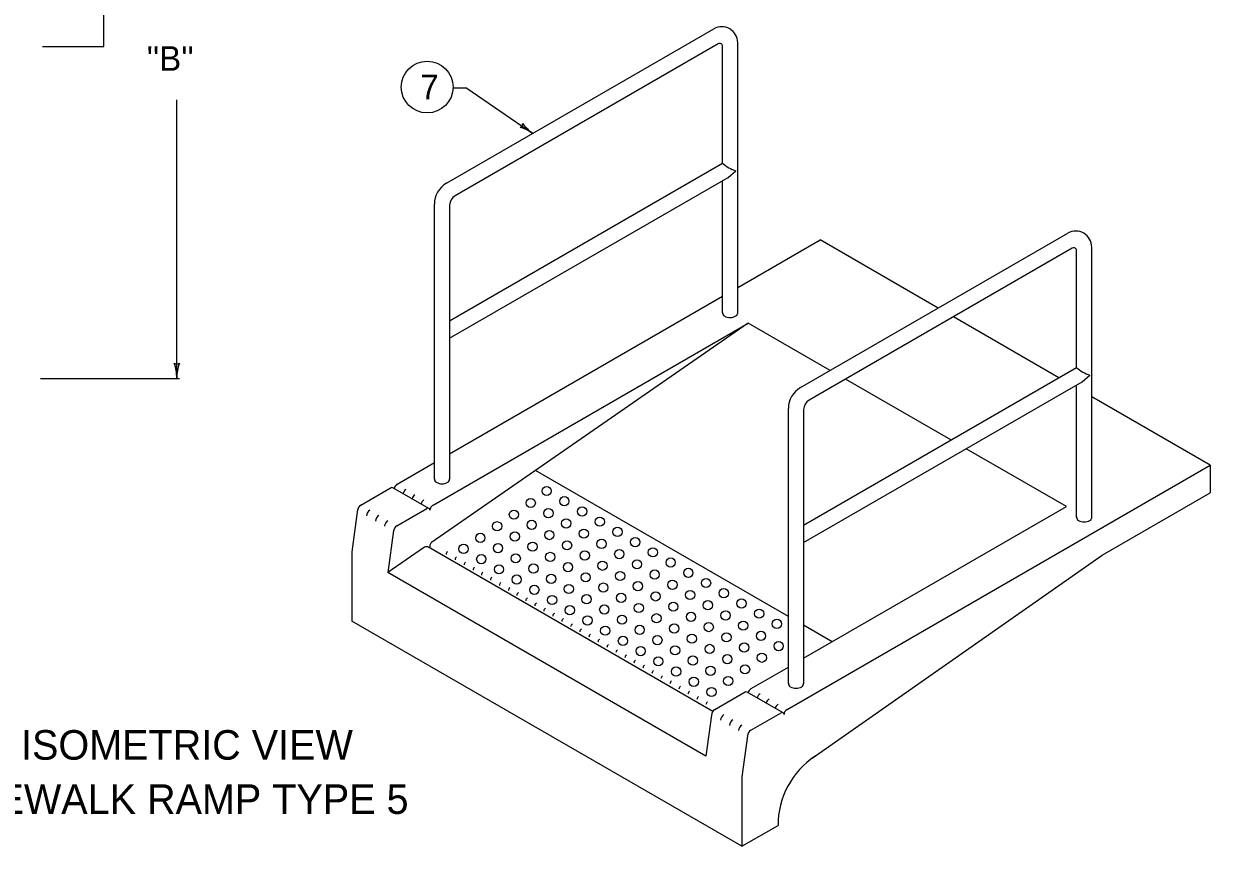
# Model space of a CAD drawing. Extents: x 999.6 to 1036.9, y 999.5 to 1022.8.
# Drawn here: x 1015.94 to 1025.57, y 1007.77 to 1014.44 of the extents above; entities that cross this region are included whole.
import ezdxf

# ---------------------------------------------------------------- set-up
doc = ezdxf.new("R2010")
doc.units = 0
doc.layers.add('Level 1', color=7, linetype='Continuous')
doc.layers.add('Level 2', color=7, linetype='Continuous')

msp = doc.modelspace()

# ---------------------------------------------------------------- linework, layer by layer
at = {"layer": 'Level 1'}
for p, q in [((1016.5898, 1014.2593), (1016.5898, 1014.9317)), ((1019.3707, 1013.1494), (1021.5404, 1014.4018)), ((1021.7351, 1012.0984), (1021.7351, 1014.2893)), ((1016.0934, 1014.2593), (1016.5898, 1014.2593)), ((1021.577, 1014.2806), (1019.4408, 1013.0476)), ((1021.6115, 1013.3124), (1021.6115, 1014.2606)), ((1019.5371, 1013.9215), (1019.4246, 1013.9215)), ((1019.5371, 1013.9215), (1020.0719, 1013.5542)), ((1017.1833, 1011.5648), (1017.1833, 1013.8255)), ((1019.3969, 1012.0338), (1021.6115, 1013.3124)), ((1021.6578, 1013.1967), (1021.7195, 1013.2502)), ((1019.3969, 1011.8914), (1021.6578, 1013.1967)), ((1021.6115, 1012.0985), (1021.6115, 1013.17)), ((1019.2733, 1010.7486), (1019.2733, 1012.9807)), ((1019.3969, 1012.9714), (1019.3969, 1010.7485)), ((1021.7351, 1012.3029), (1022.404, 1012.6891)), ((1022.2432, 1011.4908), (1024.4129, 1012.7432)), ((1023.3614, 1012.1362), (1022.404, 1012.6891)), ((1024.4495, 1012.6219), (1022.3133, 1011.3889)), ((1024.484, 1011.6538), (1024.484, 1012.602)), ((1024.6076, 1010.4398), (1024.6076, 1012.6306)), ((1019.3969, 1010.9529), (1021.6115, 1012.2316)), ((1021.8184, 1012.0133), (1019.2485, 1010.2328)), ((1019.2622, 1010.5376), (1021.8194, 1012.0139)), ((1022.4844, 1011.63), (1021.8184, 1012.0133)), ((1024.3405, 1011.5709), (1023.4847, 1012.0651)), ((1022.2694, 1010.3752), (1024.484, 1011.6538)), ((1024.5303, 1011.5381), (1024.592, 1011.5916)), ((1016.0759, 1011.5648), (1017.2047, 1011.5648)), ((1022.2694, 1010.2328), (1024.5303, 1011.5381)), ((1023.4649, 1011.0654), (1022.6078, 1011.5589)), ((1024.484, 1010.4399), (1024.484, 1011.5113)), ((1025.5688, 1010.8616), (1024.6076, 1011.4166)), ((1022.1458, 1009.09), (1022.1458, 1011.322)), ((1022.2694, 1011.3127), (1022.2694, 1009.0899)), ((1024.4022, 1010.5256), (1023.5883, 1010.9943)), ((1018.97, 1010.7064), (1019.2733, 1010.8816)), ((1022.1347, 1008.8789), (1025.5688, 1010.8617)), ((1025.5688, 1010.8617), (1025.5688, 1010.6367)), ((1022.1458, 1009.6337), (1020.0937, 1010.8184)), ((1018.6767, 1010.5371), (1018.9216, 1010.6785)), ((1018.6767, 1010.5371), (1018.9053, 1010.6691)), ((1019.2294, 1010.5093), (1018.9371, 1010.6781)), ((1024.692, 1010.1304), (1025.5688, 1010.6367)), ((1018.6498, 1010.5), (1018.6042, 1010.1577)), ((1018.969, 1010.3683), (1019.1994, 1010.5014)), ((1018.9693, 1010.3685), (1019.2132, 1010.5093)), ((1022.2694, 1009.2942), (1024.4022, 1010.5256)), ((1018.9421, 1010.3313), (1018.8965, 1009.989)), ((1018.6042, 1010.1577), (1018.6042, 1009.5952)), ((1019.1933, 1010.1946), (1018.8965, 1009.989)), ((1021.532, 1008.8629), (1019.2256, 1010.1945)), ((1019.2375, 1010.2105), (1019.2375, 1010.1876)), ((1022.3375, 1008.4823), (1024.692, 1010.1304)), ((1021.4769, 1008.4992), (1018.8965, 1009.989)), ((1021.7692, 1007.7679), (1018.6042, 1009.5952)), ((1022.5016, 1009.4283), (1022.2694, 1009.5623)), ((1021.843, 1009.048), (1022.1458, 1009.2229)), ((1021.5494, 1008.8785), (1021.7945, 1009.0201)), ((1022.102, 1008.8508), (1021.8098, 1009.0195)), ((1021.5213, 1008.8328), (1021.4769, 1008.4992)), ((1021.8419, 1008.7099), (1022.0858, 1008.8508)), ((1021.8136, 1008.664), (1021.7692, 1008.3304)), ((1021.7692, 1008.3304), (1021.7692, 1007.7679)), ((1021.7692, 1007.7679), (1022.0615, 1007.9367))]:
    msp.add_line(p, q, dxfattribs=at)
msp.add_circle((1019.2146, 1013.9295), 0.2101, dxfattribs=at)
for centre, radius, start, end in [((1021.6052, 1014.2894), 0.1299, 0, 119.98503), ((1021.5885, 1014.2606), 0.023, 0, 119.98503), ((1019.9616, 1013.63), 0.0281, 284.29643, 6.41313), ((1020.2711, 1013.8442), 0.3518, 216.86899, 235.51573), ((1019.8727, 1013.2642), 0.3518, 55.52184, 74.19062), ((1019.8727, 1013.2642), 0.3518, 55.50961, 55.52184), ((1021.808, 1013.5289), 0.2924, 227.76783, 252.37457), ((1019.4682, 1012.9807), 0.1949, 120.00834, 180), ((1019.4849, 1012.9714), 0.088, 120.00834, 180), ((1024.4777, 1012.6308), 0.1299, 0, 119.98503), ((1024.461, 1012.602), 0.023, 0, 119.98503), ((1021.6422, 1012.0985), 0.0308, 177.68039, 239.96999), ((1021.6732, 1012.1519), 0.0925, 240.05583, 300.02089), ((1021.7043, 1012.0985), 0.0308, 300.06211, 0.08042), ((1017.1833, 1011.7133), 0.0312, 228.7746, 310.89129), ((1016.7926, 1011.5648), 0.3906, 0, 18.66878), ((1017.5739, 1011.5648), 0.3906, 161.34716, 179.99389), ((1024.6805, 1011.8703), 0.2924, 227.76783, 252.37457), ((1016.7926, 1011.5648), 0.3906, 359.98778, 0), ((1022.3406, 1011.3221), 0.1949, 120.00834, 180), ((1022.3574, 1011.3128), 0.088, 120.00834, 180), ((1019.304, 1010.7486), 0.0308, 177.68039, 239.96999), ((1019.3661, 1010.7486), 0.0308, 300.06211, 1.51027), ((1018.929, 1010.664), 0.0162, 59.99927, 120.22972), ((1019.0016, 1010.6599), 0.0562, 124.47381, 166.98459), ((1019.0743, 1010.6175), 0.0562, 124.47381, 166.67941), ((1019.335, 1010.802), 0.0925, 240.05583, 300.02089), ((1018.7048, 1010.4884), 0.0562, 119.66665, 176.98745), ((1019.1474, 1010.5753), 0.0562, 124.47381, 166.67941), ((1019.2205, 1010.5331), 0.0562, 124.47381, 166.67941), ((1019.2936, 1010.4909), 0.0562, 124.43714, 175.5642), ((1018.7779, 1010.4462), 0.0562, 119.66665, 176.98745), ((1018.851, 1010.404), 0.0562, 119.66665, 176.98745), ((1019.2213, 1010.4953), 0.0162, 0, 120.00073), ((1024.5147, 1010.4399), 0.0308, 177.68039, 239.96999), ((1024.5768, 1010.4399), 0.0308, 300.06211, 0.08042), ((1018.924, 1010.3618), 0.0562, 119.66665, 176.98745), ((1018.9971, 1010.3196), 0.0562, 119.66665, 176.98745), ((1024.5457, 1010.4933), 0.0925, 240.05583, 300.02089), ((1019.2093, 1010.1715), 0.0281, 53.8837, 124.74799), ((1019.2093, 1010.1715), 0.0281, 53.35781, 124.74799), ((1019.2656, 1010.2105), 0.0281, 124.71476, 180), ((1019.2656, 1010.2105), 0.0281, 124.71476, 180), ((1019.3957, 1010.1353), 0.0281, 124.71476, 180), ((1019.4688, 1010.0932), 0.0281, 124.71476, 180), ((1019.5419, 1010.051), 0.0281, 124.71476, 180), ((1019.6149, 1010.0088), 0.0281, 124.71476, 180), ((1019.6831, 1009.9694), 0.0281, 124.71476, 180), ((1019.7562, 1009.9272), 0.0281, 124.71476, 180), ((1019.8293, 1009.885), 0.0281, 124.71476, 180), ((1019.9023, 1009.8429), 0.0281, 124.71476, 180), ((1019.9705, 1009.8035), 0.0281, 124.71476, 180), ((1020.0436, 1009.7613), 0.0281, 124.71476, 180), ((1020.1167, 1009.7191), 0.0281, 124.71476, 180), ((1020.1897, 1009.6769), 0.0281, 124.71476, 180), ((1020.2628, 1009.6347), 0.0281, 124.71476, 180), ((1020.3359, 1009.5926), 0.0281, 124.71476, 180), ((1020.4089, 1009.5504), 0.0281, 124.71476, 180), ((1020.482, 1009.5082), 0.0281, 124.71476, 180), ((1020.5551, 1009.466), 0.0281, 124.71476, 180), ((1020.6281, 1009.4238), 0.0281, 124.71476, 180), ((1020.7012, 1009.3816), 0.0281, 124.71476, 180), ((1020.7743, 1009.3394), 0.0281, 124.71476, 180), ((1020.8473, 1009.2972), 0.0281, 124.71476, 180), ((1020.9204, 1009.2551), 0.0281, 124.71476, 180), ((1020.9935, 1009.2129), 0.0281, 124.71476, 180), ((1021.0666, 1009.1707), 0.0281, 124.71476, 180), ((1021.1396, 1009.1285), 0.0281, 124.71476, 180), ((1021.2127, 1009.0863), 0.0281, 124.71476, 180), ((1022.1765, 1009.09), 0.0308, 177.68039, 239.96999), ((1022.2386, 1009.0899), 0.0308, 300.06211, 1.51027), ((1021.2858, 1009.0441), 0.0281, 124.71476, 180), ((1021.3588, 1009.0019), 0.0281, 124.71476, 180), ((1021.8017, 1009.0055), 0.0162, 59.99927, 120.22972), ((1021.8742, 1009.0013), 0.0562, 124.47381, 166.98459), ((1021.9473, 1008.9591), 0.0562, 124.47381, 166.98459), ((1022.2075, 1009.1433), 0.0925, 240.05583, 300.02089), ((1021.4319, 1008.9597), 0.0281, 124.71476, 180), ((1021.505, 1008.9176), 0.0281, 124.71476, 180), ((1022.0204, 1008.9169), 0.0562, 124.47381, 166.98459), ((1022.0935, 1008.8747), 0.0562, 124.47381, 166.98459), ((1021.5775, 1008.8298), 0.0562, 119.66665, 176.98745), ((1021.6506, 1008.7876), 0.0562, 119.66665, 176.98745), ((1022.094, 1008.8367), 0.0162, 0, 120.00073), ((1022.1662, 1008.8324), 0.0562, 124.43714, 175.5642), ((1021.7237, 1008.7454), 0.0562, 119.66665, 176.98745), ((1021.7967, 1008.7033), 0.0562, 119.66665, 176.98745), ((1021.8698, 1008.6611), 0.0562, 119.66665, 176.98745), ((1022.7386, 1007.9367), 0.6772, 123.69326, 180.00193)]:
    msp.add_arc(centre, radius, start, end, dxfattribs=at)
at = {"layer": 'Level 2'}
for centre in [(1020.1842, 1010.6511), (1020.055, 1010.5542), (1020.3279, 1010.5682), (1019.9186, 1010.4597), (1020.1987, 1010.4712), (1020.4716, 1010.4852), (1020.6153, 1010.4022), (1019.7822, 1010.3652), (1020.0623, 1010.3767), (1020.3424, 1010.3882), (1020.4861, 1010.3053), (1020.759, 1010.3193), (1019.6458, 1010.2707), (1019.9259, 1010.2822), (1020.206, 1010.2938), (1020.3497, 1010.2108), (1020.6298, 1010.2223), (1020.9027, 1010.2363), (1019.5099, 1010.1814), (1019.7895, 1010.1877), (1020.0696, 1010.1993), (1020.2133, 1010.1163), (1020.4934, 1010.1278), (1020.7735, 1010.1394), (1021.0464, 1010.1533), (1019.6536, 1010.0984), (1019.7973, 1010.0155), (1019.9332, 1010.1048), (1020.0769, 1010.0218), (1020.357, 1010.0333), (1020.6371, 1010.0449), (1020.9172, 1010.0564), (1021.1901, 1010.0704), (1019.941, 1009.9325), (1020.2206, 1009.9388), (1020.5007, 1009.9504), (1020.7808, 1009.9619), (1021.0609, 1009.9734), (1021.3338, 1009.9874), (1020.0847, 1009.8495), (1020.3643, 1009.8559), (1020.6444, 1009.8674), (1020.9245, 1009.8789), (1021.2046, 1009.8905), (1021.4775, 1009.9045), (1021.6212, 1009.8215), (1020.2284, 1009.7666), (1020.508, 1009.7729), (1020.7881, 1009.7844), (1021.0682, 1009.796), (1021.3483, 1009.8075), (1021.492, 1009.7245), (1021.7649, 1009.7385), (1020.3721, 1009.6836), (1020.6517, 1009.6899), (1020.9318, 1009.7015), (1021.2119, 1009.713), (1021.3556, 1009.6301), (1021.6357, 1009.6416), (1021.9086, 1009.6556), (1020.5158, 1009.6007), (1020.7954, 1009.607), (1021.0755, 1009.6185), (1021.2192, 1009.5356), (1021.4993, 1009.5471), (1021.7794, 1009.5586), (1022.0523, 1009.5726), (1020.6595, 1009.5177), (1020.8032, 1009.4347), (1020.9391, 1009.524), (1021.0828, 1009.4411), (1021.3629, 1009.4526), (1021.643, 1009.4641), (1021.9231, 1009.4757), (1020.9469, 1009.3518), (1021.2265, 1009.3581), (1021.5066, 1009.3696), (1021.7867, 1009.3812), (1022.0668, 1009.3927), (1021.0906, 1009.2688), (1021.3702, 1009.2751), (1021.6503, 1009.2867), (1021.9304, 1009.2982), (1021.2343, 1009.1858), (1021.5139, 1009.1922), (1021.794, 1009.2037), (1021.378, 1009.1029), (1021.6576, 1009.1092), (1021.5217, 1009.0199)]:
    msp.add_circle(centre, 0.0375, dxfattribs=at)

# ---------------------------------------------------------------- texts
at = {"layer": 'Level 1'}
for s, height, p in [("''B''", 0.2, (1016.9383, 1014.0617)), ('7', 0.2, (1019.1587, 1013.8295)), ('ISOMETRIC VIEW', 0.24, (1015.9192, 1008.4707)), ('SIDEWALK RAMP TYPE 5', 0.24, (1015.1936, 1008.0307))]:
    msp.add_text(s, height=height, dxfattribs=at).set_placement(p)

doc.saveas('drawing.dxf')
